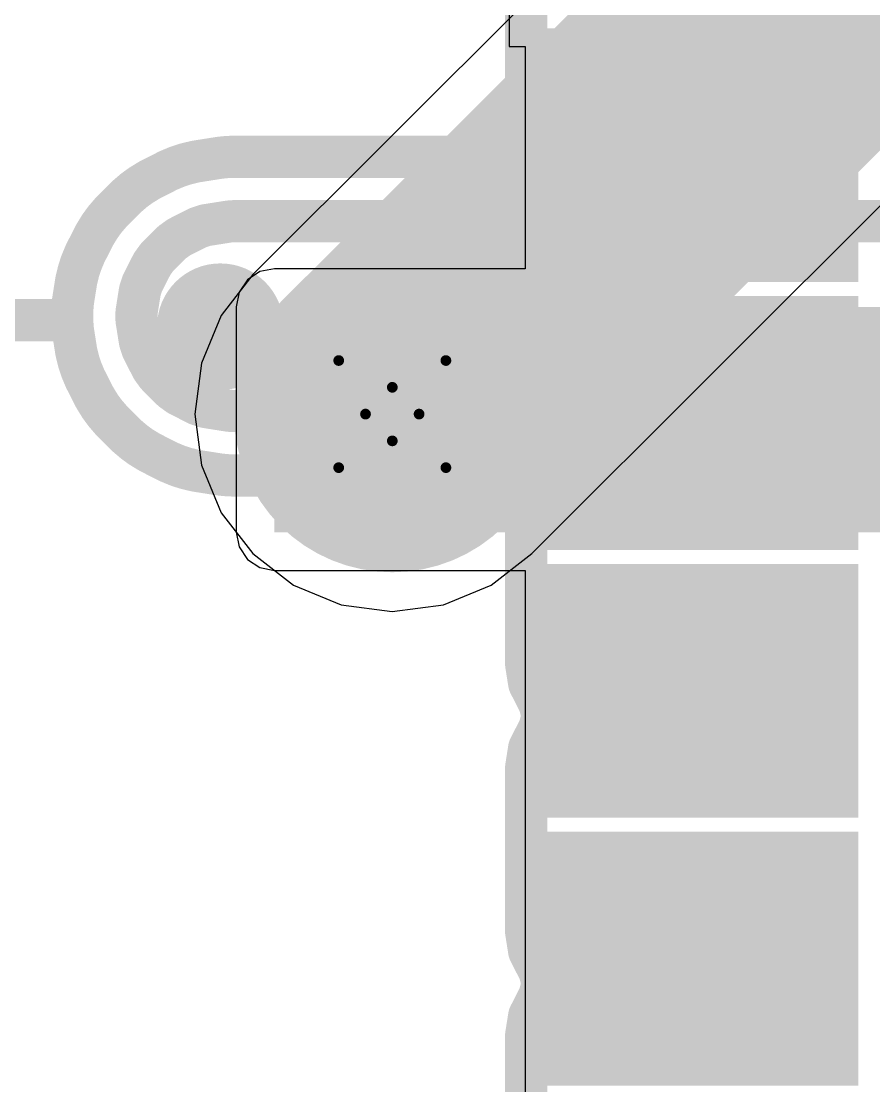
# Model space of a CAD drawing. Header units: inches. Extents: x 0 to 12.4, y -0.6 to 2.2.
# Drawn here: x 2.2868 to 2.4458, y 0.1306 to 0.3293 of the extents above; entities that cross this region are included whole.
import ezdxf

# ---------------------------------------------------------------- set-up
doc = ezdxf.new("R2010")
doc.units = ezdxf.units.IN
doc.header["$MEASUREMENT"] = 0
for name, color, linetype in [('Bottom Layer', 5, 'Continuous'), ('Dimension', 6, 'Continuous'), ('Drill Drawing', 1, 'Continuous'), ('Top Layer', 1, 'Continuous'), ('Top Paste', 8, 'Continuous'), ('Top Solder', 216, 'Continuous'), ('Via Holes', 16, 'Continuous')]:
    doc.layers.add(name, color=color, linetype=linetype)

# ---------------------------------------------------------------- blocks, each defined once
blk = doc.blocks.new('E07_400M10S_10')
at = {"layer": 'Top Layer'}
for points in [[(-0.28346455, -0.11496065), (-0.23228345, -0.11496065), (-0.23228345, -0.15433075), (-0.28346455, -0.15433075)], [(-0.28346455, -0.16496065), (-0.23228345, -0.16496065), (-0.23228345, -0.20433075), (-0.28346455, -0.20433075)], [(-0.28346455, -0.21496065), (-0.23228345, -0.21496065), (-0.23228345, -0.25433075), (-0.28346455, -0.25433075)], [(-0.28346455, -0.26496065), (-0.23228345, -0.26496065), (-0.23228345, -0.30433075), (-0.28346455, -0.30433075)]]:
    blk.add_hatch(color=1, dxfattribs=at).paths.add_polyline_path(points)
at = {"layer": 'Top Paste'}
for points in [[(-0.28346455, -0.11496065), (-0.23228345, -0.11496065), (-0.23228345, -0.15433075), (-0.28346455, -0.15433075)], [(-0.28346455, -0.16496065), (-0.23228345, -0.16496065), (-0.23228345, -0.20433075), (-0.28346455, -0.20433075)], [(-0.28346455, -0.21496065), (-0.23228345, -0.21496065), (-0.23228345, -0.25433075), (-0.28346455, -0.25433075)], [(-0.28346455, -0.26496065), (-0.23228345, -0.26496065), (-0.23228345, -0.30433075), (-0.28346455, -0.30433075)]]:
    blk.add_hatch(color=8, dxfattribs=at).paths.add_polyline_path(points)
at = {"layer": 'Top Solder'}
for points in [[(-0.28746455, -0.11096065), (-0.22828345, -0.11096065), (-0.22828345, -0.15833075), (-0.28746455, -0.15833075)], [(-0.28746455, -0.16096065), (-0.22828345, -0.16096065), (-0.22828345, -0.20833075), (-0.28746455, -0.20833075)], [(-0.28746455, -0.21096065), (-0.22828345, -0.21096065), (-0.22828345, -0.25833075), (-0.28746455, -0.25833075)], [(-0.28746455, -0.26096065), (-0.22828345, -0.26096065), (-0.22828345, -0.30833075), (-0.28746455, -0.30833075)]]:
    blk.add_hatch(color=216, dxfattribs=at).paths.add_polyline_path(points)

msp = doc.modelspace()

# ---------------------------------------------------------------- hatches: boundary and pattern name
at = {"layer": 'Bottom Layer'}
h = msp.add_hatch(color=5, dxfattribs=at)
edge = h.paths.add_edge_path()
edge.add_arc((2.356, 0.256), 0.011811, 0, 360)
at = {"layer": 'Dimension'}
h = msp.add_hatch(color=6, dxfattribs=at)
edge = h.paths.add_edge_path()
edge.add_arc((2.3239116, 0.2723195), 0.011811, 0, 360)
h = msp.add_hatch(color=6, dxfattribs=at)
edge = h.paths.add_edge_path()
edge.add_arc((2.3475336, 0.2723195), 0.011811, 0, 360)
h = msp.add_hatch(color=6, dxfattribs=at)
edge = h.paths.add_edge_path()
edge.add_arc((2.3711557, 0.2723195), 0.011811, 0, 360)
at = {"layer": 'Top Layer'}
msp.add_hatch(color=1, dxfattribs=at).paths.add_polyline_path([(2.334, 0.2339291), (2.4780078, 0.2339291), (2.4780078, 0.2759999), (2.334, 0.2759999)])
h = msp.add_hatch(color=1, dxfattribs=at)
edge = h.paths.add_edge_path()
edge.add_arc((2.356, 0.256), 0.011811, 0, 360)
at = {"layer": 'Via Holes'}
h = msp.add_hatch(color=7, dxfattribs=at)
edge = h.paths.add_edge_path()
edge.add_arc((2.356, 0.256), 0.0059055, 0, 360)

# ---------------------------------------------------------------- linework, layer by layer
at = {"layer": 'Bottom Layer'}
for p, q in [((2.4806848, 0.4327882), (2.3299483, 0.2820517)), ((2.3820517, 0.2299483), (2.5044356, 0.3523322)), ((2.3299483, 0.2820517), (2.3240933, 0.2744213)), ((2.3240933, 0.2744213), (2.3204127, 0.2655356)), ((2.3204127, 0.2655356), (2.3191573, 0.256)), ((2.3191573, 0.256), (2.3204127, 0.2464645)), ((2.3204127, 0.2464645), (2.3240933, 0.2375787)), ((2.3240933, 0.2375787), (2.3299483, 0.2299483)), ((2.3299483, 0.2299483), (2.3375787, 0.2240933)), ((2.3744213, 0.2240933), (2.3820517, 0.2299483)), ((2.3375787, 0.2240933), (2.3464645, 0.2204127)), ((2.3655356, 0.2204127), (2.3744213, 0.2240933)), ((2.3464645, 0.2204127), (2.356, 0.2191573)), ((2.356, 0.2191573), (2.3655356, 0.2204127))]:
    msp.add_line(p, q, dxfattribs=at)
at = {"layer": 'Bottom Layer', "const_width": 0.0590551}
msp.add_lwpolyline([(2.356, 0.256), (2.5175275, 0.4175275)], dxfattribs=at)
at = {"layer": 'Bottom Layer', "const_width": 0.0295275}
msp.add_lwpolyline([(2.3412362, 0.256, 1), (2.3707638, 0.256, 1)], format="xyb", close=True, dxfattribs=at)
at = {"layer": 'Dimension', "const_width": 0.007874}
for points in [[(2.3809785, 0.3094899), (2.3809785, 0.3398731)], [(2.3804766, 0.3066974), (2.3809854, 0.3092549)], [(2.3809785, 0.3094895), (2.3809785, 0.3094899)], [(2.3809785, 0.3092984), (2.3809785, 0.3094895)], [(2.3809785, 0.3092984), (2.3809854, 0.3092549)], [(2.3786776, 0.3047514), (2.3804766, 0.3066974)], [(2.3761269, 0.304032), (2.3786776, 0.3047514)], [(2.3143449, 0.3015398), (2.3159109, 0.3021885)], [(2.3159109, 0.3021885), (2.3159998, 0.3022253)], [(2.3159998, 0.3022253), (2.3160912, 0.302255)], [(2.3160912, 0.302255), (2.3160914, 0.3022551)], [(2.3160914, 0.3022551), (2.3173605, 0.3026674)], [(2.3173605, 0.3026674), (2.3173614, 0.3026677)], [(2.3173614, 0.3026677), (2.3174523, 0.3026972)], [(2.3174523, 0.3026972), (2.3175461, 0.3027198)], [(2.3175461, 0.3027198), (2.3175463, 0.3027198)], [(2.3175463, 0.3027198), (2.3191936, 0.3031153)], [(2.3191936, 0.3031153), (2.3191937, 0.3031154)], [(2.3191937, 0.3031154), (2.3192874, 0.3031378)], [(2.3192874, 0.3031378), (2.3193818, 0.3031528)], [(2.3193818, 0.3031528), (2.3193826, 0.303153)], [(2.3193826, 0.303153), (2.3235707, 0.3038163)], [(2.3235707, 0.3038163), (2.3235727, 0.3038166)], [(2.3235727, 0.3038166), (2.3236189, 0.3038239)], [(2.3236189, 0.3038239), (2.3236665, 0.3038295)], [(2.3236665, 0.3038295), (2.3236671, 0.3038296)], [(2.3236671, 0.3038296), (2.3245104, 0.3039294)], [(2.3245104, 0.3039294), (2.3245122, 0.3039296)], [(2.3245122, 0.3039296), (2.3245572, 0.3039349)], [(2.3245572, 0.3039349), (2.3246023, 0.3039385)], [(2.3246023, 0.3039385), (2.3246043, 0.3039387)], [(2.3246043, 0.3039387), (2.3252724, 0.3039912)], [(2.3252724, 0.3039912), (2.3252725, 0.3039912)], [(2.3252725, 0.3039912), (2.3253209, 0.303995)], [(2.3253209, 0.303995), (2.325368, 0.3039969)], [(2.325368, 0.3039969), (2.32537, 0.303997)], [(2.32537, 0.303997), (2.3262154, 0.3040302)], [(2.3262154, 0.3040302), (2.3262168, 0.3040302)], [(2.3262168, 0.3040302), (2.3262642, 0.304032)], [(2.3262642, 0.304032), (2.3761269, 0.304032)], [(2.3107802, 0.299732), (2.3141706, 0.3014595)], [(2.3141706, 0.3014595), (2.3141711, 0.3014598)], [(2.3141711, 0.3014598), (2.3142561, 0.301503)], [(2.3142561, 0.301503), (2.3143444, 0.3015396)], [(2.3143444, 0.3015396), (2.3143449, 0.3015398)], [(2.3079276, 0.2978611), (2.3090081, 0.2986461)], [(2.3090081, 0.2986461), (2.3090084, 0.2986463)], [(2.3090084, 0.2986463), (2.3090858, 0.2987025)], [(2.3090858, 0.2987025), (2.3091674, 0.2987525)], [(2.3091674, 0.2987525), (2.3091678, 0.2987528)], [(2.3091678, 0.2987528), (2.3106133, 0.2996385)], [(2.3106133, 0.2996385), (2.310614, 0.2996389)], [(2.310614, 0.2996389), (2.310695, 0.2996885)], [(2.310695, 0.2996885), (2.3107795, 0.2997317)], [(2.3107795, 0.2997317), (2.3107802, 0.299732)], [(2.3036566, 0.2938206), (2.3063469, 0.2965109)], [(2.3063469, 0.2965109), (2.3063474, 0.2965114)], [(2.3063474, 0.2965114), (2.3064151, 0.2965791)], [(2.3064151, 0.2965791), (2.3064876, 0.296641)], [(2.3064876, 0.296641), (2.3064883, 0.2966416)], [(2.3064883, 0.2966416), (2.3077774, 0.2977426)], [(2.3077774, 0.2977426), (2.307778, 0.2977431)], [(2.307778, 0.2977431), (2.3078503, 0.2978048)], [(2.3078503, 0.2978048), (2.3079269, 0.2978606)], [(2.3079269, 0.2978606), (2.3079276, 0.2978611)], [(2.3015222, 0.2911602), (2.3023068, 0.2922402)], [(2.3023068, 0.2922402), (2.3023073, 0.2922408)], [(2.3023073, 0.2922408), (2.3023631, 0.2923176)], [(2.3023631, 0.2923176), (2.3024246, 0.2923896)], [(2.3024246, 0.2923896), (2.3024252, 0.2923904)], [(2.3024252, 0.2923904), (2.303527, 0.2936804)], [(2.303527, 0.2936804), (2.3035274, 0.2936809)], [(2.3035274, 0.2936809), (2.303589, 0.2937529)], [(2.303589, 0.2937529), (2.3036561, 0.2938201)], [(2.3036561, 0.2938201), (2.3036566, 0.2938206)], [(2.3005297, 0.289555), (2.3014149, 0.2909996)], [(2.3014149, 0.2909996), (2.3014153, 0.2910002)], [(2.3014153, 0.2910002), (2.3014654, 0.291082)], [(2.3014654, 0.291082), (2.3015217, 0.2911594)], [(2.3015217, 0.2911594), (2.3015222, 0.2911602)], [(2.3161554, 0.2889719), (2.3197165, 0.2907864)], [(2.3197165, 0.2907864), (2.321169, 0.2912583)], [(2.321169, 0.2912583), (2.3255005, 0.2919444)], [(2.3255005, 0.2919444), (2.3262642, 0.2920045)], [(2.3262642, 0.2920045), (2.4423529, 0.2920045)], [(2.4423529, 0.2920045), (2.4424994, 0.2920045)], [(2.4424994, 0.2920045), (2.4498958, 0.2920045)], [(2.2987083, 0.285997), (2.3004357, 0.2893872)], [(2.3004357, 0.2893872), (2.3004359, 0.2893875)], [(2.3004359, 0.2893875), (2.3004794, 0.2894729)], [(2.3004794, 0.2894729), (2.3005294, 0.2895545)], [(2.3005294, 0.2895545), (2.3005297, 0.289555)], [(2.3149199, 0.2880743), (2.3161554, 0.2889719)], [(2.3120937, 0.2852482), (2.3149199, 0.2880743)], [(2.2979428, 0.2841685), (2.298665, 0.2859119)], [(2.298665, 0.2859119), (2.2987081, 0.2859966)], [(2.2987081, 0.2859966), (2.2987083, 0.285997)], [(2.3111961, 0.2840126), (2.3120937, 0.2852482)], [(2.2970524, 0.2809733), (2.2974485, 0.2826227)], [(2.2974485, 0.282623), (2.2974709, 0.282716)], [(2.2974485, 0.2826227), (2.2974485, 0.282623)], [(2.2974709, 0.282716), (2.2975004, 0.2828069)], [(2.2975004, 0.2828069), (2.2975006, 0.2828076)], [(2.2975006, 0.2828076), (2.297913, 0.2840767)], [(2.297913, 0.2840767), (2.2979131, 0.2840772)], [(2.2979131, 0.2840772), (2.2979428, 0.2841685)], [(2.3093817, 0.2804515), (2.3111961, 0.2840126)], [(2.29642, 0.2770276), (2.2970152, 0.2807859)], [(2.2970152, 0.2807859), (2.2970153, 0.2807865)], [(2.2970153, 0.2807865), (2.2970302, 0.2808805)], [(2.2970302, 0.2808805), (2.2970523, 0.2809727)], [(2.2970523, 0.2809727), (2.2970524, 0.2809733)], [(2.3089097, 0.2789991), (2.3093817, 0.2804515)], [(2.3082845, 0.2750516), (2.3089097, 0.2789991)], [(2.2962644, 0.2751474), (2.2963975, 0.276838)], [(2.2963975, 0.276838), (2.2963976, 0.2768389)], [(2.2963976, 0.2768389), (2.296405, 0.276933)], [(2.296405, 0.276933), (2.2964199, 0.2770271)], [(2.2964199, 0.2770271), (2.29642, 0.2770276)], [(2.2962569, 0.2750516), (2.2962644, 0.2751468)], [(2.2962569, 0.2735243), (2.2962569, 0.2750516)], [(2.2962644, 0.2751468), (2.2962644, 0.2751474)], [(2.3082845, 0.2735243), (2.3082845, 0.2750516)], [(2.1090691, 0.2735243), (2.2962569, 0.2735243)], [(2.1090691, 0.2735243), (2.2962569, 0.2735243)], [(2.2962569, 0.2735243), (2.2962644, 0.2734291)], [(2.2962644, 0.2734284), (2.2962644, 0.2734291)], [(2.2962644, 0.2734284), (2.2963557, 0.2722684)], [(2.3082845, 0.2735243), (2.3089097, 0.269577)], [(2.2963557, 0.2722684), (2.296405, 0.2716428)], [(2.296405, 0.2716428), (2.2964199, 0.2715484)], [(2.2964199, 0.2715484), (2.29642, 0.2715476)], [(2.29642, 0.2715476), (2.2967835, 0.2692527)], [(2.2967835, 0.2692527), (2.2970302, 0.2676955)], [(2.3089097, 0.269577), (2.3093817, 0.2681244)], [(2.2970302, 0.2676955), (2.2970524, 0.2676028)], [(2.2970524, 0.2676028), (2.2970526, 0.2676022)], [(2.2970526, 0.2676022), (2.2974484, 0.2659533)], [(2.3093817, 0.2681244), (2.3111961, 0.2645634)], [(2.2974484, 0.2659533), (2.2974487, 0.2659525)], [(2.2974487, 0.2659525), (2.2974708, 0.2658604)], [(2.2974708, 0.2658604), (2.2979428, 0.2644078)], [(2.2979428, 0.2644078), (2.2979791, 0.2643201)], [(2.3111961, 0.2645634), (2.3120939, 0.2633277)], [(2.2979791, 0.2643201), (2.2979792, 0.2643198)], [(2.2979792, 0.2643198), (2.2980468, 0.2641564)], [(2.2980468, 0.2641564), (2.298665, 0.2626641)], [(2.298665, 0.2626641), (2.2987082, 0.2625792)], [(2.2987082, 0.2625792), (2.2987085, 0.2625786)], [(2.2987085, 0.2625786), (2.2997373, 0.2605595)], [(2.3120939, 0.2633277), (2.3149198, 0.2605018)], [(2.2997373, 0.2605595), (2.3004794, 0.259103)], [(2.3149198, 0.2605018), (2.3161555, 0.259604)], [(2.3004794, 0.259103), (2.3005295, 0.2590212)], [(2.3005295, 0.2590212), (2.3005296, 0.2590212)], [(2.3005296, 0.2590212), (2.3013346, 0.2577074)], [(2.3161555, 0.259604), (2.3197165, 0.2577896)], [(2.3013346, 0.2577074), (2.3014655, 0.2574938)], [(2.3014655, 0.2574938), (2.3015217, 0.2574165)], [(2.3015217, 0.2574165), (2.301522, 0.2574161)], [(2.301522, 0.2574161), (2.3023069, 0.2563357)], [(2.3197165, 0.2577896), (2.3211691, 0.2573176)], [(2.3211691, 0.2573176), (2.3242007, 0.2568374)], [(2.3242007, 0.2568374), (2.3255005, 0.2566315)], [(2.3255005, 0.2566315), (2.3262642, 0.2565714)], [(2.3262642, 0.2565714), (2.4415824, 0.2565714)], [(2.4415824, 0.2565714), (2.441742, 0.2565714)], [(2.441742, 0.2565714), (2.4498958, 0.2565714)], [(2.3023069, 0.2563357), (2.3023633, 0.2562581)], [(2.3023633, 0.2562581), (2.3024255, 0.2561853)], [(2.3024255, 0.2561852), (2.3024255, 0.2561853)], [(2.3024255, 0.2561852), (2.3034622, 0.2549715)], [(2.3034622, 0.2549715), (2.3035891, 0.2548229)], [(2.3035891, 0.2548229), (2.306415, 0.251997)], [(2.306415, 0.251997), (2.3078502, 0.2507713)], [(2.3078502, 0.2507713), (2.3079278, 0.2507149)], [(2.3079278, 0.2507149), (2.308748, 0.2501189)], [(2.308748, 0.2501189), (2.3090859, 0.2498735)], [(2.3090859, 0.2498735), (2.3106951, 0.2488873)], [(2.3106951, 0.2488873), (2.3142561, 0.2470729)], [(2.3142561, 0.2470729), (2.3159998, 0.2463507)], [(2.3159998, 0.2463507), (2.3174523, 0.2458787)], [(2.3174523, 0.2458787), (2.3192875, 0.2454381)], [(2.3192875, 0.2454381), (2.323619, 0.244752)], [(2.323619, 0.244752), (2.3245566, 0.2446411)], [(2.3245566, 0.2446411), (2.3253203, 0.2445809)], [(2.3253203, 0.2445809), (2.3262642, 0.2445439)], [(2.3262642, 0.2445439), (2.3760966, 0.2445439)], [(2.3760966, 0.2445439), (2.3785376, 0.2438898)], [(2.3785376, 0.2438898), (2.3803244, 0.2421029)], [(2.3803244, 0.2421029), (2.3809785, 0.239662)], [(2.3809785, 0.2094902), (2.3809785, 0.239662)], [(2.3809785, 0.2094897), (2.3809785, 0.2094902)], [(2.3809785, 0.2092984), (2.3809785, 0.2094897)], [(2.3809785, 0.2092984), (2.3810085, 0.2091093)], [(2.3810085, 0.2091092), (2.3810085, 0.2091093)], [(2.3810085, 0.2091092), (2.3814886, 0.2060778)], [(2.3814886, 0.2060776), (2.3814886, 0.2060778)], [(2.3814886, 0.2060776), (2.3815487, 0.2056984)], [(2.3815487, 0.2056984), (2.381723, 0.2053562)], [(2.381723, 0.2053562), (2.3817231, 0.2053561)], [(2.3817231, 0.2053561), (2.3834851, 0.201898)], [(2.3834851, 0.201898), (2.3840172, 0.1996817)], [(2.3834851, 0.1974654), (2.3840172, 0.1996817)], [(2.3817232, 0.1940074), (2.3834851, 0.1974654)], [(2.3810085, 0.1902547), (2.3814885, 0.1932854)], [(2.3814885, 0.1932854), (2.3814886, 0.1932856)], [(2.3814886, 0.1932856), (2.3815487, 0.1936649)], [(2.3815487, 0.1936649), (2.3817231, 0.1940073)], [(2.3817231, 0.1940073), (2.3817232, 0.1940074)], [(2.3809785, 0.1900649), (2.3810085, 0.1902545)], [(2.3809785, 0.1898729), (2.3809785, 0.1900649)], [(2.3809785, 0.1594902), (2.3809785, 0.1898729)], [(2.3810085, 0.1902545), (2.3810085, 0.1902547)], [(2.3809785, 0.1594897), (2.3809785, 0.1594902)], [(2.3809785, 0.1592984), (2.3809785, 0.1594897)], [(2.3809785, 0.1592984), (2.3810085, 0.1591093)], [(2.3810085, 0.1591092), (2.3810085, 0.1591093)], [(2.3810085, 0.1591092), (2.3814886, 0.1560778)], [(2.3814886, 0.1560776), (2.3814886, 0.1560778)], [(2.3814886, 0.1560776), (2.3815487, 0.1556984)], [(2.3815487, 0.1556984), (2.381723, 0.1553562)], [(2.381723, 0.1553562), (2.3817231, 0.155356)], [(2.3817231, 0.155356), (2.3834851, 0.151898)], [(2.3834851, 0.151898), (2.3840172, 0.1496817)], [(2.3834851, 0.1474654), (2.3840172, 0.1496817)], [(2.3817232, 0.1440074), (2.3834851, 0.1474654)], [(2.3810085, 0.1402547), (2.3814885, 0.1432854)], [(2.3814885, 0.1432854), (2.3814886, 0.1432856)], [(2.3814886, 0.1432856), (2.3815487, 0.1436649)], [(2.3815487, 0.1436649), (2.3817231, 0.1440073)], [(2.3817231, 0.1440073), (2.3817232, 0.1440074)], [(2.3809785, 0.1400649), (2.3810085, 0.1402545)], [(2.3809785, 0.1398729), (2.3809785, 0.1400649)], [(2.3809785, 0.1094903), (2.3809785, 0.1398729)], [(2.3810085, 0.1402545), (2.3810085, 0.1402547)]]:
    msp.add_lwpolyline(points, dxfattribs=at)
at = {"layer": 'Dimension', "const_width": 0.003937}
for points in [[(2.37901, 0.3094899, 1), (2.382947, 0.3094899, 1)], [(2.37901, 0.3094899, 1), (2.382947, 0.3094899, 1)], [(2.37901, 0.3094895, 1), (2.382947, 0.3094895, 1)], [(2.37901, 0.3094895, 1), (2.382947, 0.3094895, 1)], [(2.37901, 0.3092984, 1), (2.382947, 0.3092984, 1)], [(2.37901, 0.3092984, 1), (2.382947, 0.3092984, 1)], [(2.3790169, 0.3092549, 1), (2.3829539, 0.3092549, 1)], [(2.3790169, 0.3092549, 1), (2.3829539, 0.3092549, 1)], [(2.3785081, 0.3066974, 1), (2.3824451, 0.3066974, 1)], [(2.3785081, 0.3066974, 1), (2.3824451, 0.3066974, 1)], [(2.3767091, 0.3047514, 1), (2.3806461, 0.3047514, 1)], [(2.3767091, 0.3047514, 1), (2.3806461, 0.3047514, 1)], [(2.3139424, 0.3021885, 1), (2.3178794, 0.3021885, 1)], [(2.3139424, 0.3021885, 1), (2.3178794, 0.3021885, 1)], [(2.3140313, 0.3022253, 1), (2.3179683, 0.3022253, 1)], [(2.3140313, 0.3022253, 1), (2.3179683, 0.3022253, 1)], [(2.3141227, 0.302255, 1), (2.3180597, 0.302255, 1)], [(2.3141227, 0.302255, 1), (2.3180597, 0.302255, 1)], [(2.3141229, 0.3022551, 1), (2.3180599, 0.3022551, 1)], [(2.3141229, 0.3022551, 1), (2.3180599, 0.3022551, 1)], [(2.315392, 0.3026674, 1), (2.319329, 0.3026674, 1)], [(2.315392, 0.3026674, 1), (2.319329, 0.3026674, 1)], [(2.3153929, 0.3026677, 1), (2.3193299, 0.3026677, 1)], [(2.3153929, 0.3026677, 1), (2.3193299, 0.3026677, 1)], [(2.3154838, 0.3026972, 1), (2.3194208, 0.3026972, 1)], [(2.3154838, 0.3026972, 1), (2.3194208, 0.3026972, 1)], [(2.3155776, 0.3027198, 1), (2.3195146, 0.3027198, 1)], [(2.3155776, 0.3027198, 1), (2.3195146, 0.3027198, 1)], [(2.3155778, 0.3027198, 1), (2.3195148, 0.3027198, 1)], [(2.3155778, 0.3027198, 1), (2.3195148, 0.3027198, 1)], [(2.3172251, 0.3031153, 1), (2.3211621, 0.3031153, 1)], [(2.3172251, 0.3031153, 1), (2.3211621, 0.3031153, 1)], [(2.3172252, 0.3031154, 1), (2.3211622, 0.3031154, 1)], [(2.3172252, 0.3031154, 1), (2.3211622, 0.3031154, 1)], [(2.3173189, 0.3031378, 1), (2.3212559, 0.3031378, 1)], [(2.3173189, 0.3031378, 1), (2.3212559, 0.3031378, 1)], [(2.3174133, 0.3031528, 1), (2.3213503, 0.3031528, 1)], [(2.3174133, 0.3031528, 1), (2.3213503, 0.3031528, 1)], [(2.3174141, 0.303153, 1), (2.3213511, 0.303153, 1)], [(2.3174141, 0.303153, 1), (2.3213511, 0.303153, 1)], [(2.3216022, 0.3038163, 1), (2.3255392, 0.3038163, 1)], [(2.3216022, 0.3038163, 1), (2.3255392, 0.3038163, 1)], [(2.3216042, 0.3038166, 1), (2.3255412, 0.3038166, 1)], [(2.3216042, 0.3038166, 1), (2.3255412, 0.3038166, 1)], [(2.3216504, 0.3038239, 1), (2.3255874, 0.3038239, 1)], [(2.3216504, 0.3038239, 1), (2.3255874, 0.3038239, 1)], [(2.321698, 0.3038295, 1), (2.325635, 0.3038295, 1)], [(2.321698, 0.3038295, 1), (2.325635, 0.3038295, 1)], [(2.3216986, 0.3038296, 1), (2.3256356, 0.3038296, 1)], [(2.3216986, 0.3038296, 1), (2.3256356, 0.3038296, 1)], [(2.3225419, 0.3039294, 1), (2.3264789, 0.3039294, 1)], [(2.3225419, 0.3039294, 1), (2.3264789, 0.3039294, 1)], [(2.3225437, 0.3039296, 1), (2.3264807, 0.3039296, 1)], [(2.3225437, 0.3039296, 1), (2.3264807, 0.3039296, 1)], [(2.3225887, 0.3039349, 1), (2.3265257, 0.3039349, 1)], [(2.3225887, 0.3039349, 1), (2.3265257, 0.3039349, 1)], [(2.3226338, 0.3039385, 1), (2.3265708, 0.3039385, 1)], [(2.3226338, 0.3039385, 1), (2.3265708, 0.3039385, 1)], [(2.3226358, 0.3039387, 1), (2.3265728, 0.3039387, 1)], [(2.3226358, 0.3039387, 1), (2.3265728, 0.3039387, 1)], [(2.3233039, 0.3039912, 1), (2.3272409, 0.3039912, 1)], [(2.3233039, 0.3039912, 1), (2.3272409, 0.3039912, 1)], [(2.323304, 0.3039912, 1), (2.327241, 0.3039912, 1)], [(2.323304, 0.3039912, 1), (2.327241, 0.3039912, 1)], [(2.3233524, 0.303995, 1), (2.3272894, 0.303995, 1)], [(2.3233524, 0.303995, 1), (2.3272894, 0.303995, 1)], [(2.3233995, 0.3039969, 1), (2.3273365, 0.3039969, 1)], [(2.3233995, 0.3039969, 1), (2.3273365, 0.3039969, 1)], [(2.3234015, 0.303997, 1), (2.3273385, 0.303997, 1)], [(2.3234015, 0.303997, 1), (2.3273385, 0.303997, 1)], [(2.3242469, 0.3040302, 1), (2.3281839, 0.3040302, 1)], [(2.3242469, 0.3040302, 1), (2.3281839, 0.3040302, 1)], [(2.3242483, 0.3040302, 1), (2.3281853, 0.3040302, 1)], [(2.3242483, 0.3040302, 1), (2.3281853, 0.3040302, 1)], [(2.3242957, 0.304032, 1), (2.3282327, 0.304032, 1)], [(2.3242957, 0.304032, 1), (2.3282327, 0.304032, 1)], [(2.3741584, 0.304032, 1), (2.3780954, 0.304032, 1)], [(2.3741584, 0.304032, 1), (2.3780954, 0.304032, 1)], [(2.3122021, 0.3014595, 1), (2.3161391, 0.3014595, 1)], [(2.3122021, 0.3014595, 1), (2.3161391, 0.3014595, 1)], [(2.3122026, 0.3014598, 1), (2.3161396, 0.3014598, 1)], [(2.3122026, 0.3014598, 1), (2.3161396, 0.3014598, 1)], [(2.3122876, 0.301503, 1), (2.3162246, 0.301503, 1)], [(2.3122876, 0.301503, 1), (2.3162246, 0.301503, 1)], [(2.3123759, 0.3015396, 1), (2.3163129, 0.3015396, 1)], [(2.3123759, 0.3015396, 1), (2.3163129, 0.3015396, 1)], [(2.3123764, 0.3015398, 1), (2.3163134, 0.3015398, 1)], [(2.3123764, 0.3015398, 1), (2.3163134, 0.3015398, 1)], [(2.3070396, 0.2986461, 1), (2.3109766, 0.2986461, 1)], [(2.3070396, 0.2986461, 1), (2.3109766, 0.2986461, 1)], [(2.3070399, 0.2986463, 1), (2.3109769, 0.2986463, 1)], [(2.3070399, 0.2986463, 1), (2.3109769, 0.2986463, 1)], [(2.3071173, 0.2987025, 1), (2.3110543, 0.2987025, 1)], [(2.3071173, 0.2987025, 1), (2.3110543, 0.2987025, 1)], [(2.3071989, 0.2987525, 1), (2.3111359, 0.2987525, 1)], [(2.3071989, 0.2987525, 1), (2.3111359, 0.2987525, 1)], [(2.3071993, 0.2987528, 1), (2.3111363, 0.2987528, 1)], [(2.3071993, 0.2987528, 1), (2.3111363, 0.2987528, 1)], [(2.3086448, 0.2996385, 1), (2.3125818, 0.2996385, 1)], [(2.3086448, 0.2996385, 1), (2.3125818, 0.2996385, 1)], [(2.3086455, 0.2996389, 1), (2.3125825, 0.2996389, 1)], [(2.3086455, 0.2996389, 1), (2.3125825, 0.2996389, 1)], [(2.3087265, 0.2996885, 1), (2.3126635, 0.2996885, 1)], [(2.3087265, 0.2996885, 1), (2.3126635, 0.2996885, 1)], [(2.308811, 0.2997317, 1), (2.312748, 0.2997317, 1)], [(2.308811, 0.2997317, 1), (2.312748, 0.2997317, 1)], [(2.3088117, 0.299732, 1), (2.3127487, 0.299732, 1)], [(2.3088117, 0.299732, 1), (2.3127487, 0.299732, 1)], [(2.3043784, 0.2965109, 1), (2.3083154, 0.2965109, 1)], [(2.3043784, 0.2965109, 1), (2.3083154, 0.2965109, 1)], [(2.3043789, 0.2965114, 1), (2.3083159, 0.2965114, 1)], [(2.3043789, 0.2965114, 1), (2.3083159, 0.2965114, 1)], [(2.3044466, 0.2965791, 1), (2.3083836, 0.2965791, 1)], [(2.3044466, 0.2965791, 1), (2.3083836, 0.2965791, 1)], [(2.3045191, 0.296641, 1), (2.3084561, 0.296641, 1)], [(2.3045191, 0.296641, 1), (2.3084561, 0.296641, 1)], [(2.3045198, 0.2966416, 1), (2.3084568, 0.2966416, 1)], [(2.3045198, 0.2966416, 1), (2.3084568, 0.2966416, 1)], [(2.3058089, 0.2977426, 1), (2.3097459, 0.2977426, 1)], [(2.3058089, 0.2977426, 1), (2.3097459, 0.2977426, 1)], [(2.3058095, 0.2977431, 1), (2.3097465, 0.2977431, 1)], [(2.3058095, 0.2977431, 1), (2.3097465, 0.2977431, 1)], [(2.3058818, 0.2978048, 1), (2.3098188, 0.2978048, 1)], [(2.3058818, 0.2978048, 1), (2.3098188, 0.2978048, 1)], [(2.3059584, 0.2978606, 1), (2.3098954, 0.2978606, 1)], [(2.3059584, 0.2978606, 1), (2.3098954, 0.2978606, 1)], [(2.3059591, 0.2978611, 1), (2.3098961, 0.2978611, 1)], [(2.3059591, 0.2978611, 1), (2.3098961, 0.2978611, 1)], [(2.3003383, 0.2922402, 1), (2.3042753, 0.2922402, 1)], [(2.3003383, 0.2922402, 1), (2.3042753, 0.2922402, 1)], [(2.3003388, 0.2922408, 1), (2.3042758, 0.2922408, 1)], [(2.3003388, 0.2922408, 1), (2.3042758, 0.2922408, 1)], [(2.3003946, 0.2923176, 1), (2.3043316, 0.2923176, 1)], [(2.3003946, 0.2923176, 1), (2.3043316, 0.2923176, 1)], [(2.3004561, 0.2923896, 1), (2.3043931, 0.2923896, 1)], [(2.3004561, 0.2923896, 1), (2.3043931, 0.2923896, 1)], [(2.3004567, 0.2923904, 1), (2.3043937, 0.2923904, 1)], [(2.3004567, 0.2923904, 1), (2.3043937, 0.2923904, 1)], [(2.3015585, 0.2936804, 1), (2.3054955, 0.2936804, 1)], [(2.3015585, 0.2936804, 1), (2.3054955, 0.2936804, 1)], [(2.3015589, 0.2936809, 1), (2.3054959, 0.2936809, 1)], [(2.3015589, 0.2936809, 1), (2.3054959, 0.2936809, 1)], [(2.3016205, 0.2937529, 1), (2.3055575, 0.2937529, 1)], [(2.3016205, 0.2937529, 1), (2.3055575, 0.2937529, 1)], [(2.3016876, 0.2938201, 1), (2.3056246, 0.2938201, 1)], [(2.3016876, 0.2938201, 1), (2.3056246, 0.2938201, 1)], [(2.3016881, 0.2938206, 1), (2.3056251, 0.2938206, 1)], [(2.3016881, 0.2938206, 1), (2.3056251, 0.2938206, 1)], [(2.2994464, 0.2909996, 1), (2.3033834, 0.2909996, 1)], [(2.2994464, 0.2909996, 1), (2.3033834, 0.2909996, 1)], [(2.2994468, 0.2910002, 1), (2.3033838, 0.2910002, 1)], [(2.2994468, 0.2910002, 1), (2.3033838, 0.2910002, 1)], [(2.2994969, 0.291082, 1), (2.3034339, 0.291082, 1)], [(2.2994969, 0.291082, 1), (2.3034339, 0.291082, 1)], [(2.2995532, 0.2911594, 1), (2.3034902, 0.2911594, 1)], [(2.2995532, 0.2911594, 1), (2.3034902, 0.2911594, 1)], [(2.2995537, 0.2911602, 1), (2.3034907, 0.2911602, 1)], [(2.2995537, 0.2911602, 1), (2.3034907, 0.2911602, 1)], [(2.317748, 0.2907864, 1), (2.321685, 0.2907864, 1)], [(2.317748, 0.2907864, 1), (2.321685, 0.2907864, 1)], [(2.3192005, 0.2912583, 1), (2.3231375, 0.2912583, 1)], [(2.3192005, 0.2912583, 1), (2.3231375, 0.2912583, 1)], [(2.323532, 0.2919444, 1), (2.327469, 0.2919444, 1)], [(2.323532, 0.2919444, 1), (2.327469, 0.2919444, 1)], [(2.3242957, 0.2920045, 1), (2.3282327, 0.2920045, 1)], [(2.3242957, 0.2920045, 1), (2.3282327, 0.2920045, 1)], [(2.4403844, 0.2920045, 1), (2.4443214, 0.2920045, 1)], [(2.4403844, 0.2920045, 1), (2.4443214, 0.2920045, 1)], [(2.4405309, 0.2920045, 1), (2.4444679, 0.2920045, 1)], [(2.4405309, 0.2920045, 1), (2.4444679, 0.2920045, 1)], [(2.2984672, 0.2893872, 1), (2.3024042, 0.2893872, 1)], [(2.2984672, 0.2893872, 1), (2.3024042, 0.2893872, 1)], [(2.2984674, 0.2893875, 1), (2.3024044, 0.2893875, 1)], [(2.2984674, 0.2893875, 1), (2.3024044, 0.2893875, 1)], [(2.2985109, 0.2894729, 1), (2.3024479, 0.2894729, 1)], [(2.2985109, 0.2894729, 1), (2.3024479, 0.2894729, 1)], [(2.2985609, 0.2895545, 1), (2.3024979, 0.2895545, 1)], [(2.2985609, 0.2895545, 1), (2.3024979, 0.2895545, 1)], [(2.2985612, 0.289555, 1), (2.3024982, 0.289555, 1)], [(2.2985612, 0.289555, 1), (2.3024982, 0.289555, 1)], [(2.3141869, 0.2889719, 1), (2.3181239, 0.2889719, 1)], [(2.3141869, 0.2889719, 1), (2.3181239, 0.2889719, 1)], [(2.3129514, 0.2880743, 1), (2.3168884, 0.2880743, 1)], [(2.3129514, 0.2880743, 1), (2.3168884, 0.2880743, 1)], [(2.2966965, 0.2859119, 1), (2.3006335, 0.2859119, 1)], [(2.2966965, 0.2859119, 1), (2.3006335, 0.2859119, 1)], [(2.2967396, 0.2859966, 1), (2.3006766, 0.2859966, 1)], [(2.2967396, 0.2859966, 1), (2.3006766, 0.2859966, 1)], [(2.2967398, 0.285997, 1), (2.3006768, 0.285997, 1)], [(2.2967398, 0.285997, 1), (2.3006768, 0.285997, 1)], [(2.3101252, 0.2852482, 1), (2.3140622, 0.2852482, 1)], [(2.3101252, 0.2852482, 1), (2.3140622, 0.2852482, 1)], [(2.29548, 0.282623, 1), (2.299417, 0.282623, 1)], [(2.29548, 0.282623, 1), (2.299417, 0.282623, 1)], [(2.29548, 0.2826227, 1), (2.299417, 0.2826227, 1)], [(2.29548, 0.2826227, 1), (2.299417, 0.2826227, 1)], [(2.2955024, 0.282716, 1), (2.2994394, 0.282716, 1)], [(2.2955024, 0.282716, 1), (2.2994394, 0.282716, 1)], [(2.2955319, 0.2828069, 1), (2.2994689, 0.2828069, 1)], [(2.2955319, 0.2828069, 1), (2.2994689, 0.2828069, 1)], [(2.2955321, 0.2828076, 1), (2.2994691, 0.2828076, 1)], [(2.2955321, 0.2828076, 1), (2.2994691, 0.2828076, 1)], [(2.2959445, 0.2840767, 1), (2.2998815, 0.2840767, 1)], [(2.2959445, 0.2840767, 1), (2.2998815, 0.2840767, 1)], [(2.2959446, 0.2840772, 1), (2.2998816, 0.2840772, 1)], [(2.2959446, 0.2840772, 1), (2.2998816, 0.2840772, 1)], [(2.2959743, 0.2841685, 1), (2.2999113, 0.2841685, 1)], [(2.2959743, 0.2841685, 1), (2.2999113, 0.2841685, 1)], [(2.3092276, 0.2840126, 1), (2.3131646, 0.2840126, 1)], [(2.3092276, 0.2840126, 1), (2.3131646, 0.2840126, 1)], [(2.2950467, 0.2807859, 1), (2.2989837, 0.2807859, 1)], [(2.2950467, 0.2807859, 1), (2.2989837, 0.2807859, 1)], [(2.2950468, 0.2807865, 1), (2.2989838, 0.2807865, 1)], [(2.2950468, 0.2807865, 1), (2.2989838, 0.2807865, 1)], [(2.2950617, 0.2808805, 1), (2.2989987, 0.2808805, 1)], [(2.2950617, 0.2808805, 1), (2.2989987, 0.2808805, 1)], [(2.2950838, 0.2809727, 1), (2.2990208, 0.2809727, 1)], [(2.2950838, 0.2809727, 1), (2.2990208, 0.2809727, 1)], [(2.2950839, 0.2809733, 1), (2.2990209, 0.2809733, 1)], [(2.2950839, 0.2809733, 1), (2.2990209, 0.2809733, 1)], [(2.3074132, 0.2804515, 1), (2.3113502, 0.2804515, 1)], [(2.3074132, 0.2804515, 1), (2.3113502, 0.2804515, 1)], [(2.3069412, 0.2789991, 1), (2.3108782, 0.2789991, 1)], [(2.3069412, 0.2789991, 1), (2.3108782, 0.2789991, 1)], [(2.294429, 0.276838, 1), (2.298366, 0.276838, 1)], [(2.294429, 0.276838, 1), (2.298366, 0.276838, 1)], [(2.2944291, 0.2768389, 1), (2.2983661, 0.2768389, 1)], [(2.2944291, 0.2768389, 1), (2.2983661, 0.2768389, 1)], [(2.2944365, 0.276933, 1), (2.2983735, 0.276933, 1)], [(2.2944365, 0.276933, 1), (2.2983735, 0.276933, 1)], [(2.2944514, 0.2770271, 1), (2.2983884, 0.2770271, 1)], [(2.2944514, 0.2770271, 1), (2.2983884, 0.2770271, 1)], [(2.2944515, 0.2770276, 1), (2.2983885, 0.2770276, 1)], [(2.2944515, 0.2770276, 1), (2.2983885, 0.2770276, 1)], [(2.2942884, 0.2750516, 1), (2.2982254, 0.2750516, 1)], [(2.2942884, 0.2750516, 1), (2.2982254, 0.2750516, 1)], [(2.2942959, 0.2751474, 1), (2.2982329, 0.2751474, 1)], [(2.2942959, 0.2751474, 1), (2.2982329, 0.2751474, 1)], [(2.2942959, 0.2751468, 1), (2.2982329, 0.2751468, 1)], [(2.2942959, 0.2751468, 1), (2.2982329, 0.2751468, 1)], [(2.306316, 0.2750516, 1), (2.310253, 0.2750516, 1)], [(2.306316, 0.2750516, 1), (2.310253, 0.2750516, 1)], [(2.2942884, 0.2735243, 1), (2.2982254, 0.2735243, 1)], [(2.2942884, 0.2735243, 1), (2.2982254, 0.2735243, 1)], [(2.2942884, 0.2735243, 1), (2.2982254, 0.2735243, 1)], [(2.2942884, 0.2735243, 1), (2.2982254, 0.2735243, 1)], [(2.2942959, 0.2734291, 1), (2.2982329, 0.2734291, 1)], [(2.2942959, 0.2734291, 1), (2.2982329, 0.2734291, 1)], [(2.2942959, 0.2734284, 1), (2.2982329, 0.2734284, 1)], [(2.2942959, 0.2734284, 1), (2.2982329, 0.2734284, 1)], [(2.306316, 0.2735243, 1), (2.310253, 0.2735243, 1)], [(2.306316, 0.2735243, 1), (2.310253, 0.2735243, 1)], [(2.2943872, 0.2722684, 1), (2.2983242, 0.2722684, 1)], [(2.2943872, 0.2722684, 1), (2.2983242, 0.2722684, 1)], [(2.2944365, 0.2716428, 1), (2.2983735, 0.2716428, 1)], [(2.2944365, 0.2716428, 1), (2.2983735, 0.2716428, 1)], [(2.2944514, 0.2715484, 1), (2.2983884, 0.2715484, 1)], [(2.2944514, 0.2715484, 1), (2.2983884, 0.2715484, 1)], [(2.2944515, 0.2715476, 1), (2.2983885, 0.2715476, 1)], [(2.2944515, 0.2715476, 1), (2.2983885, 0.2715476, 1)], [(2.294815, 0.2692527, 1), (2.298752, 0.2692527, 1)], [(2.294815, 0.2692527, 1), (2.298752, 0.2692527, 1)], [(2.3069412, 0.269577, 1), (2.3108782, 0.269577, 1)], [(2.3069412, 0.269577, 1), (2.3108782, 0.269577, 1)], [(2.2950617, 0.2676955, 1), (2.2989987, 0.2676955, 1)], [(2.2950617, 0.2676955, 1), (2.2989987, 0.2676955, 1)], [(2.2950839, 0.2676028, 1), (2.2990209, 0.2676028, 1)], [(2.2950839, 0.2676028, 1), (2.2990209, 0.2676028, 1)], [(2.2950841, 0.2676022, 1), (2.2990211, 0.2676022, 1)], [(2.2950841, 0.2676022, 1), (2.2990211, 0.2676022, 1)], [(2.3074132, 0.2681244, 1), (2.3113502, 0.2681244, 1)], [(2.3074132, 0.2681244, 1), (2.3113502, 0.2681244, 1)], [(2.2954799, 0.2659533, 1), (2.2994169, 0.2659533, 1)], [(2.2954799, 0.2659533, 1), (2.2994169, 0.2659533, 1)], [(2.2954802, 0.2659525, 1), (2.2994172, 0.2659525, 1)], [(2.2954802, 0.2659525, 1), (2.2994172, 0.2659525, 1)], [(2.2955023, 0.2658604, 1), (2.2994393, 0.2658604, 1)], [(2.2955023, 0.2658604, 1), (2.2994393, 0.2658604, 1)], [(2.2959743, 0.2644078, 1), (2.2999113, 0.2644078, 1)], [(2.2959743, 0.2644078, 1), (2.2999113, 0.2644078, 1)], [(2.3092276, 0.2645634, 1), (2.3131646, 0.2645634, 1)], [(2.3092276, 0.2645634, 1), (2.3131646, 0.2645634, 1)], [(2.2960106, 0.2643201, 1), (2.2999476, 0.2643201, 1)], [(2.2960106, 0.2643201, 1), (2.2999476, 0.2643201, 1)], [(2.2960107, 0.2643198, 1), (2.2999477, 0.2643198, 1)], [(2.2960107, 0.2643198, 1), (2.2999477, 0.2643198, 1)], [(2.2960783, 0.2641564, 1), (2.3000153, 0.2641564, 1)], [(2.2960783, 0.2641564, 1), (2.3000153, 0.2641564, 1)], [(2.2966965, 0.2626641, 1), (2.3006335, 0.2626641, 1)], [(2.2966965, 0.2626641, 1), (2.3006335, 0.2626641, 1)], [(2.2967397, 0.2625792, 1), (2.3006767, 0.2625792, 1)], [(2.2967397, 0.2625792, 1), (2.3006767, 0.2625792, 1)], [(2.29674, 0.2625786, 1), (2.300677, 0.2625786, 1)], [(2.29674, 0.2625786, 1), (2.300677, 0.2625786, 1)], [(2.3101254, 0.2633277, 1), (2.3140624, 0.2633277, 1)], [(2.3101254, 0.2633277, 1), (2.3140624, 0.2633277, 1)], [(2.2977688, 0.2605595, 1), (2.3017058, 0.2605595, 1)], [(2.2977688, 0.2605595, 1), (2.3017058, 0.2605595, 1)], [(2.3129513, 0.2605018, 1), (2.3168883, 0.2605018, 1)], [(2.3129513, 0.2605018, 1), (2.3168883, 0.2605018, 1)], [(2.2985109, 0.259103, 1), (2.3024479, 0.259103, 1)], [(2.2985109, 0.259103, 1), (2.3024479, 0.259103, 1)], [(2.298561, 0.2590212, 1), (2.302498, 0.2590212, 1)], [(2.298561, 0.2590212, 1), (2.302498, 0.2590212, 1)], [(2.2985611, 0.2590212, 1), (2.3024981, 0.2590212, 1)], [(2.2985611, 0.2590212, 1), (2.3024981, 0.2590212, 1)], [(2.314187, 0.259604, 1), (2.318124, 0.259604, 1)], [(2.314187, 0.259604, 1), (2.318124, 0.259604, 1)], [(2.2993661, 0.2577074, 1), (2.3033031, 0.2577074, 1)], [(2.2993661, 0.2577074, 1), (2.3033031, 0.2577074, 1)], [(2.299497, 0.2574938, 1), (2.303434, 0.2574938, 1)], [(2.299497, 0.2574938, 1), (2.303434, 0.2574938, 1)], [(2.2995532, 0.2574165, 1), (2.3034902, 0.2574165, 1)], [(2.2995532, 0.2574165, 1), (2.3034902, 0.2574165, 1)], [(2.2995535, 0.2574161, 1), (2.3034905, 0.2574161, 1)], [(2.2995535, 0.2574161, 1), (2.3034905, 0.2574161, 1)], [(2.317748, 0.2577896, 1), (2.321685, 0.2577896, 1)], [(2.317748, 0.2577896, 1), (2.321685, 0.2577896, 1)], [(2.3192006, 0.2573176, 1), (2.3231376, 0.2573176, 1)], [(2.3192006, 0.2573176, 1), (2.3231376, 0.2573176, 1)], [(2.3222322, 0.2568374, 1), (2.3261692, 0.2568374, 1)], [(2.3222322, 0.2568374, 1), (2.3261692, 0.2568374, 1)], [(2.323532, 0.2566315, 1), (2.327469, 0.2566315, 1)], [(2.323532, 0.2566315, 1), (2.327469, 0.2566315, 1)], [(2.3242957, 0.2565714, 1), (2.3282327, 0.2565714, 1)], [(2.3242957, 0.2565714, 1), (2.3282327, 0.2565714, 1)], [(2.4396139, 0.2565714, 1), (2.4435509, 0.2565714, 1)], [(2.4396139, 0.2565714, 1), (2.4435509, 0.2565714, 1)], [(2.4397735, 0.2565714, 1), (2.4437105, 0.2565714, 1)], [(2.4397735, 0.2565714, 1), (2.4437105, 0.2565714, 1)], [(2.3003384, 0.2563357, 1), (2.3042754, 0.2563357, 1)], [(2.3003384, 0.2563357, 1), (2.3042754, 0.2563357, 1)], [(2.3003948, 0.2562581, 1), (2.3043318, 0.2562581, 1)], [(2.3003948, 0.2562581, 1), (2.3043318, 0.2562581, 1)], [(2.300457, 0.2561853, 1), (2.304394, 0.2561853, 1)], [(2.300457, 0.2561853, 1), (2.304394, 0.2561853, 1)], [(2.300457, 0.2561852, 1), (2.304394, 0.2561852, 1)], [(2.300457, 0.2561852, 1), (2.304394, 0.2561852, 1)], [(2.3014937, 0.2549715, 1), (2.3054307, 0.2549715, 1)], [(2.3014937, 0.2549715, 1), (2.3054307, 0.2549715, 1)], [(2.3016206, 0.2548229, 1), (2.3055576, 0.2548229, 1)], [(2.3016206, 0.2548229, 1), (2.3055576, 0.2548229, 1)], [(2.3044465, 0.251997, 1), (2.3083835, 0.251997, 1)], [(2.3044465, 0.251997, 1), (2.3083835, 0.251997, 1)], [(2.3058817, 0.2507713, 1), (2.3098187, 0.2507713, 1)], [(2.3058817, 0.2507713, 1), (2.3098187, 0.2507713, 1)], [(2.3059593, 0.2507149, 1), (2.3098963, 0.2507149, 1)], [(2.3059593, 0.2507149, 1), (2.3098963, 0.2507149, 1)], [(2.3067795, 0.2501189, 1), (2.3107165, 0.2501189, 1)], [(2.3067795, 0.2501189, 1), (2.3107165, 0.2501189, 1)], [(2.3071174, 0.2498735, 1), (2.3110544, 0.2498735, 1)], [(2.3071174, 0.2498735, 1), (2.3110544, 0.2498735, 1)], [(2.3087266, 0.2488873, 1), (2.3126636, 0.2488873, 1)], [(2.3087266, 0.2488873, 1), (2.3126636, 0.2488873, 1)], [(2.3122876, 0.2470729, 1), (2.3162246, 0.2470729, 1)], [(2.3122876, 0.2470729, 1), (2.3162246, 0.2470729, 1)], [(2.3140313, 0.2463507, 1), (2.3179683, 0.2463507, 1)], [(2.3140313, 0.2463507, 1), (2.3179683, 0.2463507, 1)], [(2.3154838, 0.2458787, 1), (2.3194208, 0.2458787, 1)], [(2.3154838, 0.2458787, 1), (2.3194208, 0.2458787, 1)], [(2.317319, 0.2454381, 1), (2.321256, 0.2454381, 1)], [(2.317319, 0.2454381, 1), (2.321256, 0.2454381, 1)], [(2.3216505, 0.244752, 1), (2.3255875, 0.244752, 1)], [(2.3216505, 0.244752, 1), (2.3255875, 0.244752, 1)], [(2.3225881, 0.2446411, 1), (2.3265251, 0.2446411, 1)], [(2.3225881, 0.2446411, 1), (2.3265251, 0.2446411, 1)], [(2.3233518, 0.2445809, 1), (2.3272888, 0.2445809, 1)], [(2.3233518, 0.2445809, 1), (2.3272888, 0.2445809, 1)], [(2.3242957, 0.2445439, 1), (2.3282327, 0.2445439, 1)], [(2.3242957, 0.2445439, 1), (2.3282327, 0.2445439, 1)], [(2.3741281, 0.2445439, 1), (2.3780651, 0.2445439, 1)], [(2.3741281, 0.2445439, 1), (2.3780651, 0.2445439, 1)], [(2.3765691, 0.2438898, 1), (2.3805061, 0.2438898, 1)], [(2.3765691, 0.2438898, 1), (2.3805061, 0.2438898, 1)], [(2.3783559, 0.2421029, 1), (2.3822929, 0.2421029, 1)], [(2.3783559, 0.2421029, 1), (2.3822929, 0.2421029, 1)], [(2.37901, 0.239662, 1), (2.382947, 0.239662, 1)], [(2.37901, 0.239662, 1), (2.382947, 0.239662, 1)], [(2.37901, 0.2094902, 1), (2.382947, 0.2094902, 1)], [(2.37901, 0.2094902, 1), (2.382947, 0.2094902, 1)], [(2.37901, 0.2094897, 1), (2.382947, 0.2094897, 1)], [(2.37901, 0.2094897, 1), (2.382947, 0.2094897, 1)], [(2.37901, 0.2092984, 1), (2.382947, 0.2092984, 1)], [(2.37901, 0.2092984, 1), (2.382947, 0.2092984, 1)], [(2.37904, 0.2091093, 1), (2.382977, 0.2091093, 1)], [(2.37904, 0.2091093, 1), (2.382977, 0.2091093, 1)], [(2.37904, 0.2091092, 1), (2.382977, 0.2091092, 1)], [(2.37904, 0.2091092, 1), (2.382977, 0.2091092, 1)], [(2.3795201, 0.2060778, 1), (2.3834571, 0.2060778, 1)], [(2.3795201, 0.2060778, 1), (2.3834571, 0.2060778, 1)], [(2.3795201, 0.2060776, 1), (2.3834571, 0.2060776, 1)], [(2.3795201, 0.2060776, 1), (2.3834571, 0.2060776, 1)], [(2.3795802, 0.2056984, 1), (2.3835172, 0.2056984, 1)], [(2.3795802, 0.2056984, 1), (2.3835172, 0.2056984, 1)], [(2.3797545, 0.2053562, 1), (2.3836915, 0.2053562, 1)], [(2.3797545, 0.2053562, 1), (2.3836915, 0.2053562, 1)], [(2.3797546, 0.2053561, 1), (2.3836916, 0.2053561, 1)], [(2.3797546, 0.2053561, 1), (2.3836916, 0.2053561, 1)], [(2.3815166, 0.201898, 1), (2.3854536, 0.201898, 1)], [(2.3815166, 0.201898, 1), (2.3854536, 0.201898, 1)], [(2.3820487, 0.1996817, 1), (2.3859857, 0.1996817, 1)], [(2.3820487, 0.1996817, 1), (2.3859857, 0.1996817, 1)], [(2.3815166, 0.1974654, 1), (2.3854536, 0.1974654, 1)], [(2.3815166, 0.1974654, 1), (2.3854536, 0.1974654, 1)], [(2.37952, 0.1932854, 1), (2.383457, 0.1932854, 1)], [(2.37952, 0.1932854, 1), (2.383457, 0.1932854, 1)], [(2.3795201, 0.1932856, 1), (2.3834571, 0.1932856, 1)], [(2.3795201, 0.1932856, 1), (2.3834571, 0.1932856, 1)], [(2.3795802, 0.1936649, 1), (2.3835172, 0.1936649, 1)], [(2.3795802, 0.1936649, 1), (2.3835172, 0.1936649, 1)], [(2.3797546, 0.1940073, 1), (2.3836916, 0.1940073, 1)], [(2.3797546, 0.1940073, 1), (2.3836916, 0.1940073, 1)], [(2.3797547, 0.1940074, 1), (2.3836917, 0.1940074, 1)], [(2.3797547, 0.1940074, 1), (2.3836917, 0.1940074, 1)], [(2.37901, 0.1900649, 1), (2.382947, 0.1900649, 1)], [(2.37901, 0.1900649, 1), (2.382947, 0.1900649, 1)], [(2.37901, 0.1898729, 1), (2.382947, 0.1898729, 1)], [(2.37901, 0.1898729, 1), (2.382947, 0.1898729, 1)], [(2.37904, 0.1902547, 1), (2.382977, 0.1902547, 1)], [(2.37904, 0.1902547, 1), (2.382977, 0.1902547, 1)], [(2.37904, 0.1902545, 1), (2.382977, 0.1902545, 1)], [(2.37904, 0.1902545, 1), (2.382977, 0.1902545, 1)], [(2.37901, 0.1594902, 1), (2.382947, 0.1594902, 1)], [(2.37901, 0.1594902, 1), (2.382947, 0.1594902, 1)], [(2.37901, 0.1594897, 1), (2.382947, 0.1594897, 1)], [(2.37901, 0.1594897, 1), (2.382947, 0.1594897, 1)], [(2.37901, 0.1592984, 1), (2.382947, 0.1592984, 1)], [(2.37901, 0.1592984, 1), (2.382947, 0.1592984, 1)], [(2.37904, 0.1591093, 1), (2.382977, 0.1591093, 1)], [(2.37904, 0.1591093, 1), (2.382977, 0.1591093, 1)], [(2.37904, 0.1591092, 1), (2.382977, 0.1591092, 1)], [(2.37904, 0.1591092, 1), (2.382977, 0.1591092, 1)], [(2.3795201, 0.1560778, 1), (2.3834571, 0.1560778, 1)], [(2.3795201, 0.1560778, 1), (2.3834571, 0.1560778, 1)], [(2.3795201, 0.1560776, 1), (2.3834571, 0.1560776, 1)], [(2.3795201, 0.1560776, 1), (2.3834571, 0.1560776, 1)], [(2.3795802, 0.1556984, 1), (2.3835172, 0.1556984, 1)], [(2.3795802, 0.1556984, 1), (2.3835172, 0.1556984, 1)], [(2.3797545, 0.1553562, 1), (2.3836915, 0.1553562, 1)], [(2.3797545, 0.1553562, 1), (2.3836915, 0.1553562, 1)], [(2.3797546, 0.155356, 1), (2.3836916, 0.155356, 1)], [(2.3797546, 0.155356, 1), (2.3836916, 0.155356, 1)], [(2.3815166, 0.151898, 1), (2.3854536, 0.151898, 1)], [(2.3815166, 0.151898, 1), (2.3854536, 0.151898, 1)], [(2.3820487, 0.1496817, 1), (2.3859857, 0.1496817, 1)], [(2.3820487, 0.1496817, 1), (2.3859857, 0.1496817, 1)], [(2.3815166, 0.1474654, 1), (2.3854536, 0.1474654, 1)], [(2.3815166, 0.1474654, 1), (2.3854536, 0.1474654, 1)], [(2.37952, 0.1432854, 1), (2.383457, 0.1432854, 1)], [(2.37952, 0.1432854, 1), (2.383457, 0.1432854, 1)], [(2.3795201, 0.1432856, 1), (2.3834571, 0.1432856, 1)], [(2.3795201, 0.1432856, 1), (2.3834571, 0.1432856, 1)], [(2.3795802, 0.1436649, 1), (2.3835172, 0.1436649, 1)], [(2.3795802, 0.1436649, 1), (2.3835172, 0.1436649, 1)], [(2.3797546, 0.1440073, 1), (2.3836916, 0.1440073, 1)], [(2.3797546, 0.1440073, 1), (2.3836916, 0.1440073, 1)], [(2.3797547, 0.1440074, 1), (2.3836917, 0.1440074, 1)], [(2.3797547, 0.1440074, 1), (2.3836917, 0.1440074, 1)], [(2.37901, 0.1400649, 1), (2.382947, 0.1400649, 1)], [(2.37901, 0.1400649, 1), (2.382947, 0.1400649, 1)], [(2.37901, 0.1398729, 1), (2.382947, 0.1398729, 1)], [(2.37901, 0.1398729, 1), (2.382947, 0.1398729, 1)], [(2.37904, 0.1402547, 1), (2.382977, 0.1402547, 1)], [(2.37904, 0.1402547, 1), (2.382977, 0.1402547, 1)], [(2.37904, 0.1402545, 1), (2.382977, 0.1402545, 1)], [(2.37904, 0.1402545, 1), (2.382977, 0.1402545, 1)]]:
    msp.add_lwpolyline(points, format="xyb", close=True, dxfattribs=at)
at = {"layer": 'Drill Drawing', "const_width": 0.002}
for points in [[(2.346, 0.266), (2.356, 0.261)], [(2.346, 0.266), (2.351, 0.256)], [(2.356, 0.261), (2.366, 0.266)], [(2.361, 0.256), (2.366, 0.266)], [(2.346, 0.246), (2.351, 0.256)], [(2.361, 0.256), (2.366, 0.246)], [(2.346, 0.246), (2.356, 0.251)], [(2.356, 0.251), (2.366, 0.246)]]:
    msp.add_lwpolyline(points, dxfattribs=at)
at = {"layer": 'Drill Drawing', "const_width": 0.001}
for points in [[(2.3455, 0.266, 1), (2.3465, 0.266, 1)], [(2.3455, 0.266, 1), (2.3465, 0.266, 1)], [(2.3655, 0.266, 1), (2.3665, 0.266, 1)], [(2.3655, 0.266, 1), (2.3665, 0.266, 1)], [(2.3555, 0.261, 1), (2.3565, 0.261, 1)], [(2.3555, 0.261, 1), (2.3565, 0.261, 1)], [(2.3505, 0.256, 1), (2.3515, 0.256, 1)], [(2.3505, 0.256, 1), (2.3515, 0.256, 1)], [(2.3605, 0.256, 1), (2.3615, 0.256, 1)], [(2.3605, 0.256, 1), (2.3615, 0.256, 1)], [(2.3555, 0.251, 1), (2.3565, 0.251, 1)], [(2.3555, 0.251, 1), (2.3565, 0.251, 1)], [(2.3455, 0.246, 1), (2.3465, 0.246, 1)], [(2.3455, 0.246, 1), (2.3465, 0.246, 1)], [(2.3655, 0.246, 1), (2.3665, 0.246, 1)], [(2.3655, 0.246, 1), (2.3665, 0.246, 1)]]:
    msp.add_lwpolyline(points, format="xyb", close=True, dxfattribs=at)
at = {"layer": 'Top Layer'}
for p, q in [((2.3777953, 0.3493305), (2.3777953, 0.3246457)), ((2.3777953, 0.3246457), (2.3807953, 0.3246457)), ((2.3807953, 0.3246457), (2.3807953, 0.2831371)), ((2.3312688, 0.2825938), (2.3289533, 0.2810467)), ((2.334, 0.2831371), (2.3312688, 0.2825938)), ((2.3807953, 0.2831371), (2.334, 0.2831371)), ((2.3289533, 0.2810467), (2.3274062, 0.2787312)), ((2.3274062, 0.2787312), (2.3268629, 0.276)), ((2.3268629, 0.276), (2.3268629, 0.2339291)), ((2.3268629, 0.2339291), (2.3274062, 0.2311979)), ((2.3274062, 0.2311979), (2.3289533, 0.2288824)), ((2.3289533, 0.2288824), (2.3312688, 0.2273353)), ((2.3312688, 0.2273353), (2.334, 0.226792)), ((2.334, 0.226792), (2.3807953, 0.226792)), ((2.3807953, 0.226792), (2.3807953, 0.1776457)), ((2.3807953, 0.1776457), (2.3807953, 0.1276457))]:
    msp.add_line(p, q, dxfattribs=at)

# ---------------------------------------------------------------- block references
at = {"rotation": 180}
msp.add_blockref('E07_400M10S_10', (2.1555118, 0.019685), dxfattribs=at)

doc.saveas('drawing.dxf')
